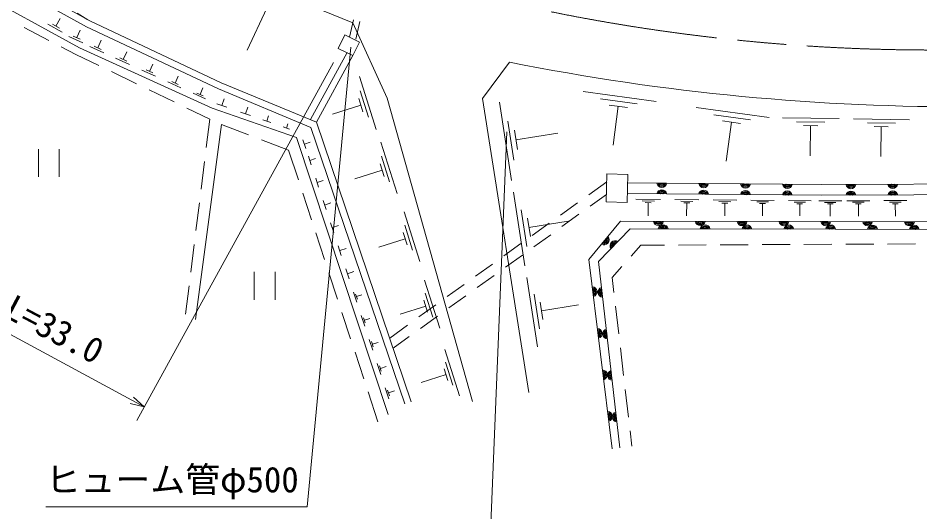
# Model space of a CAD drawing. Units: millimetres, scale not verified. Extents: x 40000 to 680000, y 20000 to 380000.
# Drawn here: x 76800 to 141452, y 240739 to 276143 of the extents above; entities that cross this region are included whole.
import ezdxf
from ezdxf.enums import TextEntityAlignment as Align

# ---------------------------------------------------------------- set-up
doc = ezdxf.new("R2010")
doc.units = ezdxf.units.MM
doc.header["$LTSCALE"] = 1000
doc.linetypes.add('CHAIN', pattern=[18.5, 12, -1.5, 3.5, -1.5])
for name, color, linetype, lineweight in [('M-BGD', 7, 'Continuous', 13), ('M-BMK', 2, 'CHAIN', 13), ('M-STR-HTXT', 7, 'Continuous', 13)]:
    doc.layers.add(name, color=color, linetype=linetype, lineweight=lineweight)
doc.styles.add('ＭＳ ゴシック', font='')
doc.styles.get('ＭＳ ゴシック').set_extended_font_data('MS Gothic')

msp = doc.modelspace()

# ---------------------------------------------------------------- linework, layer by layer
at = {"layer": 'M-BGD'}
for p, q in [((94637, 276858), (93235, 273841)), ((79519, 275558), (79819, 276103)), ((81036, 276499), (81811, 276020)), ((77233, 275463), (79007, 274539)), ((79955, 275142), (78934, 275703)), ((79775, 275418), (79264, 275698)), ((100560, 274767), (100854, 276023)), ((101003, 274637), (101297, 275893)), ((81450, 274373), (80440, 274831)), ((81258, 274622), (80753, 274851)), ((81006, 274737), (81250, 275275)), ((82513, 274007), (82757, 274546)), ((79894, 274077), (80939, 273532)), ((80939, 273532), (82592, 272734)), ((82957, 273644), (81947, 274101)), ((82765, 273893), (82261, 274122)), ((84348, 273176), (84592, 273715)), ((97765, 268880), (100382, 273665)), ((84792, 272813), (83782, 273270)), ((84600, 273062), (84095, 273291)), ((86222, 272320), (86456, 272835)), ((98189, 268674), (100806, 273458)), ((83492, 272300), (85293, 271430)), ((86647, 271973), (85681, 272410)), ((86464, 272211), (85981, 272430)), ((88460, 271151), (87537, 271570)), ((88285, 271379), (87823, 271588)), ((88054, 271484), (88277, 271976)), ((101279, 271964), (102482, 268157)), ((86194, 270995), (87995, 270126)), ((89845, 270666), (90058, 271136)), ((101325, 270932), (101927, 269028)), ((90232, 270349), (89350, 270748)), ((90065, 270566), (89624, 270766)), ((91408, 269873), (91573, 270344)), ((101222, 270376), (101523, 269424)), ((117302, 270868), (122538, 270165)), ((118564, 270343), (121182, 269992)), ((88896, 269691), (90548, 268894)), ((91761, 269749), (91054, 269996)), ((93110, 269278), (93274, 269749)), ((101372, 269900), (99342, 269258)), ((112182, 264494), (111308, 270104)), ((119172, 269906), (120481, 269730)), ((119826, 269818), (119452, 267026)), ((125417, 269727), (130653, 269025)), ((93463, 269154), (92756, 269401)), ((94631, 268746), (94766, 269131)), ((126679, 269203), (129297, 268851)), ((131594, 269000), (135656, 268935)), ((91393, 268512), (89521, 254536)), ((90548, 268894), (90294, 266864)), ((91393, 268512), (93328, 267770)), ((94920, 268645), (94342, 268847)), ((96262, 268176), (95804, 268336)), ((96033, 268256), (96140, 268561)), ((104526, 248484), (97797, 268306)), ((112338, 265955), (111900, 268760)), ((127287, 268766), (128596, 268590)), ((127941, 268678), (127566, 265885)), ((132605, 268713), (134637, 268681)), ((133109, 268434), (134124, 268418)), ((133617, 268426), (133582, 266259)), ((136680, 268919), (140695, 268855)), ((137680, 268635), (139687, 268603)), ((138177, 268360), (139181, 268344)), ((138679, 268352), (138645, 266211)), ((112602, 266714), (112384, 268117)), ((112493, 267416), (115485, 267882)), ((94262, 267413), (96197, 266671)), ((103331, 247725), (96752, 267581)), ((97432, 266798), (97226, 267420)), ((97329, 267109), (97744, 267247)), ((102805, 267241), (103968, 263557)), ((78258, 266752), (78258, 264752)), ((79758, 266752), (79758, 264752)), ((96197, 266671), (96897, 264539)), ((90171, 265871), (89923, 263887)), ((97821, 265625), (97615, 266246)), ((97718, 265935), (98133, 266073)), ((102850, 266242), (103432, 264401)), ((102895, 265244), (100931, 264623)), ((102750, 265704), (103041, 264783)), ((98350, 264028), (98139, 264667)), ((98245, 264347), (98671, 264488)), ((118996, 264399), (117712, 263475)), ((97209, 263589), (97834, 261688)), ((113135, 258384), (112311, 263669)), ((118971, 263486), (117822, 262659)), ((121092, 263153), (122855, 263138)), ((89799, 262894), (89552, 260910)), ((98885, 262413), (98668, 263070)), ((98777, 262741), (99214, 262886)), ((116900, 262891), (115683, 262015)), ((121532, 263032), (122413, 263024)), ((121751, 262912), (122192, 262908)), ((121972, 262910), (121963, 261970)), ((123871, 263129), (125602, 263113)), ((124302, 263009), (125168, 263002)), ((124518, 262892), (124951, 262888)), ((124734, 262890), (124726, 261966)), ((126618, 263104), (128319, 263089)), ((127042, 262987), (127893, 262979)), ((127254, 262872), (127679, 262868)), ((127466, 262870), (127458, 261962)), ((129334, 263080), (131005, 263065)), ((129751, 262965), (130586, 262957)), ((129959, 262851), (130376, 262848)), ((130167, 262850), (130159, 261958)), ((132020, 263056), (133661, 263041)), ((132429, 262943), (133250, 262935)), ((132633, 262832), (133043, 262828)), ((132838, 262830), (132831, 261955)), ((134201, 263043), (135842, 263029)), ((134610, 262930), (135430, 262923)), ((134814, 262819), (135224, 262815)), ((135019, 262817), (135011, 261942)), ((136216, 263042), (137862, 263049)), ((136628, 262934), (137451, 262938)), ((136834, 262825), (137245, 262827)), ((137040, 262826), (137043, 261948)), ((138851, 263053), (140519, 263060)), ((139268, 262944), (140102, 262947)), ((139477, 262833), (139894, 262835)), ((139686, 262834), (139689, 261945)), ((104471, 262258), (105597, 258695)), ((113281, 259760), (112869, 262402)), ((117010, 262075), (115792, 261199)), ((99426, 260781), (99203, 261455)), ((99315, 261118), (99764, 261267)), ((104515, 261292), (105078, 259511)), ((113530, 260475), (113324, 261797)), ((113427, 261136), (116246, 261575)), ((114871, 261431), (113653, 260555)), ((98146, 260738), (98770, 258838)), ((104418, 260772), (104700, 259881)), ((114981, 260615), (113763, 259739)), ((89428, 259918), (89180, 257933)), ((104559, 260326), (102659, 259726)), ((112842, 259971), (111624, 259095)), ((130137, 259900), (132137, 259910)), ((133137, 259915), (135137, 259926)), ((136136, 259931), (138136, 259941)), ((139136, 259946), (141136, 259956)), ((99973, 259130), (99744, 259822)), ((99859, 259476), (100320, 259629)), ((120749, 259079), (121442, 259856)), ((121442, 259856), (123137, 259865)), ((124137, 259870), (126137, 259880)), ((127137, 259885), (129137, 259895)), ((112951, 259155), (111734, 258279)), ((100526, 257461), (100291, 258172)), ((100409, 257817), (100882, 257974)), ((110812, 258511), (109595, 257635)), ((119390, 257555), (120083, 258332)), ((93735, 257943), (93735, 255943)), ((95235, 257943), (95235, 255943)), ((99082, 257888), (99706, 255988)), ((105940, 257358), (107029, 253914)), ((110922, 257695), (109704, 256819)), ((114040, 252574), (113264, 257550)), ((119516, 256476), (119390, 257555)), ((89057, 256941), (88803, 254910)), ((108783, 257051), (107565, 256175)), ((101085, 255774), (100844, 256503)), ((101122, 255989), (101001, 256353)), ((101062, 256171), (101450, 256300)), ((105983, 256425), (106527, 254702)), ((108892, 256235), (107675, 255359)), ((114178, 253870), (113790, 256358)), ((106025, 255491), (104188, 254910)), ((106754, 255591), (105536, 254715)), ((105889, 255921), (106161, 255060)), ((114413, 254544), (114219, 255788)), ((114316, 255166), (116969, 255579)), ((119865, 253496), (119632, 255483)), ((100018, 255038), (100643, 253138)), ((101651, 254068), (101403, 254816)), ((106863, 254775), (105645, 253899)), ((101688, 254288), (101565, 254662)), ((101626, 254475), (102025, 254607)), ((104724, 254131), (103440, 253207)), ((102222, 252344), (101968, 253110)), ((102261, 252569), (102134, 252952)), ((102197, 252761), (102606, 252896)), ((104834, 253315), (103684, 252488)), ((100955, 252188), (101579, 250288)), ((107399, 252388), (108451, 249058)), ((120213, 250517), (119981, 252503)), ((102800, 250600), (102540, 251385)), ((102840, 250831), (102710, 251223)), ((102775, 251027), (103193, 251166)), ((107350, 250999), (107613, 250167)), ((107440, 251485), (107966, 249820)), ((107481, 250583), (105705, 250022)), ((103384, 248837), (103118, 249641)), ((101891, 249338), (102592, 247205)), ((103425, 249074), (103292, 249476)), ((103358, 249275), (103787, 249417)), ((120562, 247537), (120330, 249523)), ((120804, 245465), (120678, 246544))]:
    msp.add_line(p, q, dxfattribs=at)
for points in [[(71416, 291082), (83273, 283942), (94399, 278431), (100805, 275790)], [(97797, 268306), (91163, 271057), (81712, 275515), (72930, 280357), (66784, 283904)], [(104990, 248641), (98189, 268674), (91362, 271505), (81935, 275952), (73170, 280784), (67033, 284291)], [(96752, 267581), (90713, 269692), (81208, 273997), (65839, 282441)], [(100805, 275790), (103264, 270398), (109378, 248655)], [(113412, 249291), (110105, 270387), (112040, 272976)], [(120507, 264326), (134388, 264202), (147615, 264257), (161099, 264551), (172732, 264549), (192251, 264236), (193914, 264194), (208646, 263584), (213828, 263435), (214178, 263254)], [(213261, 262684), (208619, 262817), (193889, 263427), (192235, 263469), (172726, 263781), (161108, 263783), (147625, 263489), (134386, 263435), (120500, 263559)], [(119396, 245275), (117721, 258837), (119983, 261573), (179418, 261487), (182827, 261430)], [(182835, 260872), (179413, 260929), (120680, 261033), (118415, 258685), (119950, 245338)]]:
    msp.add_lwpolyline(points, dxfattribs=at)
for points in [[(100220, 274932), (101274, 274419), (100806, 273458), (99752, 273971)], [(119012, 264968), (120523, 264927), (120468, 262918), (118957, 262959)]]:
    msp.add_lwpolyline(points, close=True, dxfattribs=at)
for centre, radius, start, end in [((144324, 434550), 164768, 258.70038, 270.40495), ((122943, 263483), 354, 8.28601, 170.69119), ((122948, 264359), 354, 188.28601, 350.69119), ((122948, 264359), 283, 190.51005, 348.46715), ((122948, 264359), 212, 194.25638, 344.72082), ((122948, 264359), 142, 201.96811, 337.0091), ((122948, 264359), 100, 212.28577, 326.69143), ((125943, 263456), 354, 8.28601, 170.69119), ((125948, 264332), 354, 188.28601, 350.69119), ((125948, 264332), 283, 190.51005, 348.46715), ((125948, 264332), 212, 194.25638, 344.72082), ((125948, 264332), 142, 201.96811, 337.0091), ((125948, 264332), 100, 212.28577, 326.69143), ((128943, 263429), 354, 8.28601, 170.69119), ((128948, 264305), 354, 188.28601, 350.69119), ((128948, 264305), 283, 190.51005, 348.46715), ((128948, 264305), 212, 194.25638, 344.72082), ((128948, 264305), 142, 201.96811, 337.0091), ((128948, 264305), 100, 212.28577, 326.69143), ((131948, 264278), 354, 188.28601, 350.69119), ((131948, 264278), 283, 190.51005, 348.46715), ((131948, 264278), 212, 194.25638, 344.72082), ((131948, 264278), 142, 201.96811, 337.0091), ((131948, 264278), 100, 212.28577, 326.69143), ((136501, 264265), 354, 189.03389, 351.43907), ((136501, 264265), 283, 191.25793, 349.21503), ((136501, 264265), 212, 195.00425, 345.4687), ((136501, 264265), 142, 202.71598, 337.75697), ((136501, 264265), 100, 213.03365, 327.43931), ((139501, 264278), 354, 189.03389, 351.43907), ((139501, 264278), 283, 191.25793, 349.21503), ((139501, 264278), 212, 195.00425, 345.4687), ((139501, 264278), 142, 202.71598, 337.75697), ((139501, 264278), 100, 213.03365, 327.43931), ((122943, 263483), 283, 10.51005, 168.46715), ((122943, 263483), 212, 14.25638, 164.72082), ((122943, 263483), 142, 21.96811, 157.0091), ((122943, 263483), 100, 32.28577, 146.69143), ((125943, 263456), 283, 10.51005, 168.46715), ((125943, 263456), 212, 14.25638, 164.72082), ((125943, 263456), 142, 21.96811, 157.0091), ((125943, 263456), 100, 32.28577, 146.69143), ((128943, 263429), 283, 10.51005, 168.46715), ((128943, 263429), 212, 14.25638, 164.72082), ((128943, 263429), 142, 21.96811, 157.0091), ((128943, 263429), 100, 32.28577, 146.69143), ((131942, 263402), 354, 8.28601, 170.69119), ((131942, 263402), 283, 10.51005, 168.46715), ((131942, 263402), 212, 14.25638, 164.72082), ((131942, 263402), 142, 21.96811, 157.0091), ((131942, 263402), 100, 32.28577, 146.69143), ((136506, 263389), 354, 9.03389, 171.43907), ((136506, 263389), 283, 11.25793, 169.21503), ((136506, 263389), 212, 15.00425, 165.4687), ((136506, 263389), 142, 22.71598, 157.75697), ((136506, 263389), 100, 33.03365, 147.43931), ((139506, 263402), 354, 9.03389, 171.43907), ((139506, 263402), 283, 11.25793, 169.21503), ((139506, 263402), 212, 15.00425, 165.4687), ((139506, 263402), 142, 22.71598, 157.75697), ((139506, 263402), 100, 33.03365, 147.43931), ((122701, 261623), 354, 188.71428, 351.11946), ((122701, 261623), 283, 190.93832, 348.89542), ((122701, 261623), 212, 194.68465, 345.14909), ((122701, 261623), 142, 202.39638, 337.43736), ((122701, 261623), 100, 212.71404, 327.1197), ((123047, 260975), 354, 8.69597, 171.10115), ((123047, 260975), 283, 10.92001, 168.87711), ((125701, 261619), 354, 188.71428, 351.11946), ((125701, 261619), 283, 190.93832, 348.89542), ((125701, 261619), 212, 194.68465, 345.14909), ((125701, 261619), 142, 202.39638, 337.43736), ((125701, 261619), 100, 212.71404, 327.1197), ((126047, 260969), 354, 8.69597, 171.10115), ((126047, 260969), 283, 10.92001, 168.87711), ((128701, 261615), 354, 188.71428, 351.11946), ((128701, 261615), 283, 190.93832, 348.89542), ((128701, 261615), 212, 194.68465, 345.14909), ((128701, 261615), 142, 202.39638, 337.43736), ((128701, 261615), 100, 212.71404, 327.1197), ((129047, 260964), 354, 8.69597, 171.10115), ((129047, 260964), 283, 10.92001, 168.87711), ((131701, 261610), 354, 188.71428, 351.11946), ((131701, 261610), 283, 190.93832, 348.89542), ((131701, 261610), 212, 194.68465, 345.14909), ((131701, 261610), 142, 202.39638, 337.43736), ((131701, 261610), 100, 212.71404, 327.1197), ((132047, 260959), 354, 8.69597, 171.10115), ((132047, 260959), 283, 10.92001, 168.87711), ((134701, 261606), 354, 188.71428, 351.11946), ((134701, 261606), 283, 190.93832, 348.89542), ((134701, 261606), 212, 194.68465, 345.14909), ((134701, 261606), 142, 202.39638, 337.43736), ((134701, 261606), 100, 212.71404, 327.1197), ((135047, 260954), 354, 8.69597, 171.10115), ((135047, 260954), 283, 10.92001, 168.87711), ((137701, 261602), 354, 188.71428, 351.11946), ((137701, 261602), 283, 190.93832, 348.89542), ((137701, 261602), 212, 194.68465, 345.14909), ((137701, 261602), 142, 202.39638, 337.43736), ((137701, 261602), 100, 212.71404, 327.1197), ((138047, 260948), 354, 8.69597, 171.10115), ((138047, 260948), 283, 10.92001, 168.87711), ((140701, 261597), 354, 188.71428, 351.11946), ((140701, 261597), 283, 190.93832, 348.89542), ((140701, 261597), 212, 194.68465, 345.14909), ((140701, 261597), 142, 202.39638, 337.43736), ((140701, 261597), 100, 212.71404, 327.1197), ((141047, 260943), 354, 8.69597, 171.10115), ((141047, 260943), 283, 10.92001, 168.87711), ((123047, 260975), 212, 14.66634, 165.13078), ((123047, 260975), 142, 22.37807, 157.41905), ((123047, 260975), 100, 32.69573, 147.10139), ((126047, 260969), 212, 14.66634, 165.13078), ((126047, 260969), 142, 22.37807, 157.41905), ((126047, 260969), 100, 32.69573, 147.10139), ((129047, 260964), 212, 14.66634, 165.13078), ((129047, 260964), 142, 22.37807, 157.41905), ((129047, 260964), 100, 32.69573, 147.10139), ((132047, 260959), 212, 14.66634, 165.13078), ((132047, 260959), 142, 22.37807, 157.41905), ((132047, 260959), 100, 32.69573, 147.10139), ((135047, 260954), 212, 14.66634, 165.13078), ((135047, 260954), 142, 22.37807, 157.41905), ((135047, 260954), 100, 32.69573, 147.10139), ((138047, 260948), 212, 14.66634, 165.13078), ((138047, 260948), 142, 22.37807, 157.41905), ((138047, 260948), 100, 32.69573, 147.10139), ((141047, 260943), 212, 14.66634, 165.13078), ((141047, 260943), 142, 22.37807, 157.41905), ((141047, 260943), 100, 32.69573, 147.10139), ((118810, 260240), 354, 239.21256, 41.61773), ((118810, 260240), 283, 241.43659, 39.39369), ((118810, 260240), 212, 245.18292, 35.64737), ((118810, 260240), 142, 252.89465, 27.93564), ((118810, 260240), 100, 263.21231, 17.61798), ((119587, 259822), 354, 54.83069, 217.23587), ((119587, 259822), 283, 57.05473, 215.01183), ((119587, 259822), 212, 60.80105, 211.2655), ((119587, 259822), 142, 68.51278, 203.55377), ((119587, 259822), 100, 78.83045, 193.23611), ((117953, 256515), 354, 285.83817, 88.24335), ((117953, 256515), 283, 288.06221, 86.01931), ((117953, 256515), 212, 291.80853, 82.27298), ((118723, 256489), 354, 105.35526, 267.76044), ((118723, 256489), 283, 107.5793, 265.5364), ((118723, 256489), 212, 111.32562, 261.79007), ((117953, 256515), 142, 299.52026, 74.56125), ((117953, 256515), 100, 309.83792, 64.24359), ((118723, 256489), 142, 119.03735, 254.07834), ((118723, 256489), 100, 129.35502, 243.76068), ((118321, 253538), 354, 285.83817, 88.24335), ((118321, 253538), 283, 288.06221, 86.01931), ((118321, 253538), 212, 291.80853, 82.27298), ((118321, 253538), 142, 299.52026, 74.56125), ((118321, 253538), 100, 309.83792, 64.24359), ((119065, 253508), 354, 105.35526, 267.76044), ((119065, 253508), 283, 107.5793, 265.5364), ((119065, 253508), 212, 111.32562, 261.79007), ((119065, 253508), 142, 119.03735, 254.07834), ((119065, 253508), 100, 129.35502, 243.76068), ((118688, 250561), 354, 285.83817, 88.24335), ((119408, 250528), 354, 105.35526, 267.76044), ((118688, 250561), 283, 288.06221, 86.01931), ((118688, 250561), 212, 291.80853, 82.27298), ((118688, 250561), 142, 299.52026, 74.56125), ((118688, 250561), 100, 309.83792, 64.24359), ((119408, 250528), 283, 107.5793, 265.5364), ((119408, 250528), 212, 111.32562, 261.79007), ((119408, 250528), 142, 119.03735, 254.07834), ((119408, 250528), 100, 129.35502, 243.76068), ((119056, 247583), 354, 285.83817, 88.24335), ((119056, 247583), 283, 288.06221, 86.01931), ((119056, 247583), 212, 291.80853, 82.27298), ((119056, 247583), 142, 299.52026, 74.56125), ((119056, 247583), 100, 309.83792, 64.24359), ((119750, 247547), 354, 105.35526, 267.76044), ((119750, 247547), 283, 107.5793, 265.5364), ((119750, 247547), 212, 111.32562, 261.79007), ((119750, 247547), 142, 119.03735, 254.07834), ((119750, 247547), 100, 129.35502, 243.76068)]:
    msp.add_arc(centre, radius, start, end, dxfattribs=at)
at = {"layer": 'M-BMK'}
msp.add_arc((142297, 411122), 137271, 258.54089, 271.03148, dxfattribs=at)
at = {"layer": 'M-STR-HTXT'}
for p, q in [((100647, 274055), (97533, 241096)), ((85322, 247306), (99423, 272951)), ((111837, 267981), (110641, 238493)), ((54684, 265157), (85848, 248263)), ((85848, 248263), (85088, 248960)), ((85848, 248263), (84850, 248520)), ((97533, 241096), (78783, 241096))]:
    msp.add_line(p, q, dxfattribs=at)

# ---------------------------------------------------------------- texts
at = {"layer": 'M-STR-HTXT', "style": 'ＭＳ ゴシック'}
msp.add_text('ガードレール L=33.0', height=1833, rotation=332.131, dxfattribs=at).set_placement((71557, 256345), align=Align.BOTTOM_CENTER)
msp.add_text('ヒューム管φ500', height=1833, dxfattribs=at).set_placement((78783, 241596), align=Align.BOTTOM_LEFT)

doc.saveas('drawing.dxf')
